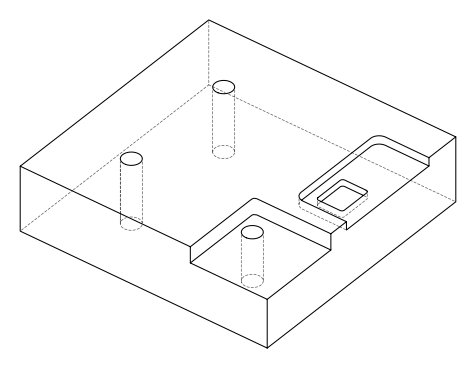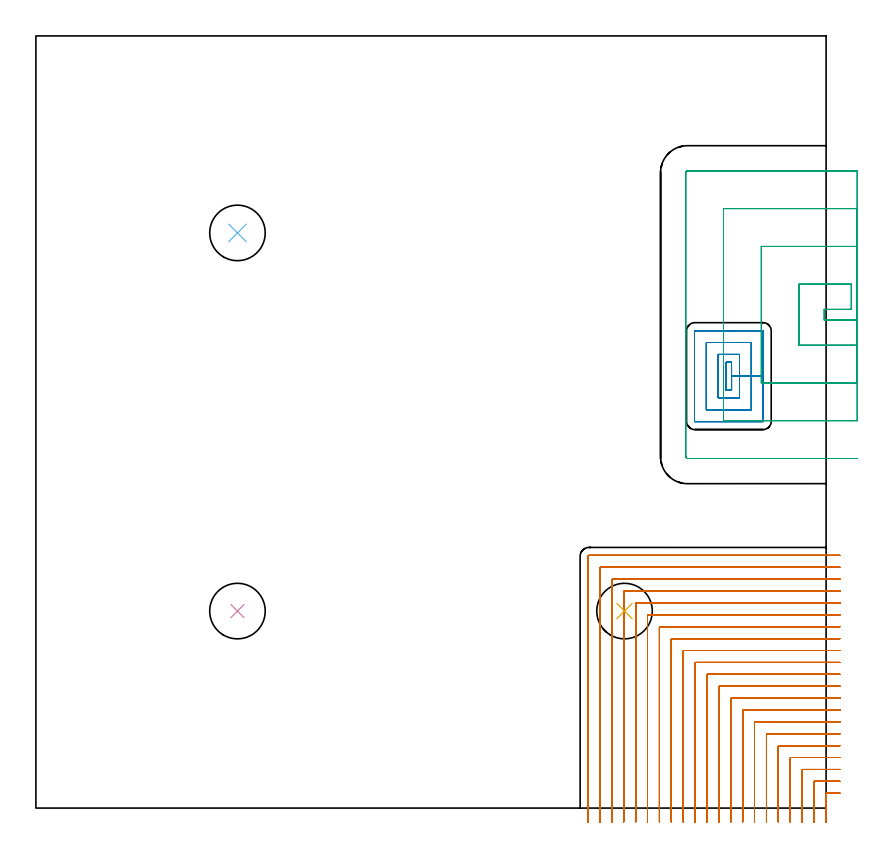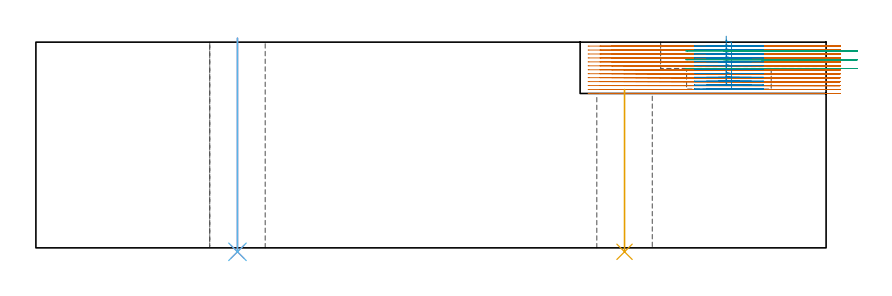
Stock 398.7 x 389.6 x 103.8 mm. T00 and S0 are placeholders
(PLAN: 6 operations, 2 tool changes, 104.6 min)
(1 MILL_CORNER_NOTCH_RECTANGULAR | CORNER_NOTCH_RECTANGULAR | NXT0201_009 | Follow Part, ap 2, ae 75% | 84.58 min | 422583 mm3)
(2 MILL_RECTANGULAR_POCKET | POCKET_RECTANGULAR_STRAIGHT | NXT0201_009 | Follow Part, ap 2, ae 75% | 10.3 min | 54216 mm3)
(3 MILL_SLOT | SLOT_PARTIAL_RECTANGULAR | UGT0201_109 | Follow Part, ap 6.35, ae 75% | 8.52 min | 157906 mm3)
(4 INDEXABLE_INSERT_DRILL_THROUGH_HOLE_FROM_SOLID | STEP1HOLE | NXT0302_027 | 0.43 min | 63866 mm3)
(5 INDEXABLE_INSERT_DRILL_THROUGH_HOLE_FROM_SOLID_1 | STEP1HOLE_1 | NXT0302_027 | 0.33 min | 47930 mm3)
(6 INDEXABLE_INSERT_DRILL_THROUGH_HOLE_FROM_SOLID_2 | STEP1HOLE_2 | NXT0302_027 | 0.43 min | 63877 mm3)
(TOOL NXT0201_009 | ENDMILL 8mm [2P460-0800-NA 1630] | D8 FL26 Z6)
(TOOL UGT0201_109 | End Mill 25.4 mm | D25.4 FL25 Z2)
(TOOL NXT0302_027 | Index. Insert Drill 28mm [880-D2800L32-05] | D28 PA176 FL140 Z2)
(OP 1 MILL_CORNER_NOTCH_RECTANGULAR)
G17 G21 G94 G90
T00 M6
G54
G17 G0 G90 X405.7 Y7.5 S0 M3
G43 Z113.8 H1
Z101.808
G94 G1 X402.7 F250.
X398.993 F500.
G3 X398.6 Y7.107 R0.4
G1 Y-4.
Y-7. F250.
G0 Z113.8
X405.7 Y13.5
Z101.808
G1 X402.7
X392.993 F500.
G3 X392.6 Y13.107 R0.4
G1 Y-4.
Y-7. F250.
G0 Z113.8
X405.7 Y19.5
Z101.808
G1 X402.7
X386.993 F500.
G3 X386.6 Y19.107 R0.4
G1 Y-4.
Y-7. F250.
G0 Z113.8
X405.7 Y25.5
Z101.808
G1 X402.7
X380.993 F500.
G3 X380.6 Y25.107 R0.4
G1 Y-4.
Y-7. F250.
G0 Z113.8
X405.7 Y31.5
Z101.808
G1 X402.7
X374.994 F500.
G3 X374.6 Y31.106 R0.4
G1 Y-4.
Y-7. F250.
G0 Z113.8
X405.7 Y37.5
Z101.808
G1 X402.7
X368.994 F500.
G3 X368.6 Y37.106 R0.4
G1 Y-4.
Y-7. F250.
G0 Z113.8
X405.7 Y43.5
Z101.808
G1 X402.7
X362.994 F500.
G3 X362.6 Y43.106 R0.4
G1 Y-4.
Y-7. F250.
G0 Z113.8
X405.7 Y49.5
Z101.808
G1 X402.7
X356.994 F500.
G3 X356.6 Y49.106 R0.4
G1 Y-4.
Y-7. F250.
G0 Z113.8
X405.7 Y55.5
Z101.808
G1 X402.7
X350.995 F500.
G3 X350.6 Y55.105 R0.4
G1 Y-4.
Y-7. F250.
G0 Z113.8
X405.7 Y61.5
Z101.808
G1 X402.7
X344.995 F500.
G3 X344.6 Y61.105 R0.4
G1 Y-4.
Y-7. F250.
G0 Z113.8
X405.7 Y67.5
Z101.808
G1 X402.7
X338.995 F500.
G3 X338.6 Y67.105 R0.4
G1 Y-4.
Y-7. F250.
G0 Z113.8
X405.7 Y73.5
Z101.808
G1 X402.7
X332.995 F500.
G3 X332.6 Y73.105 R0.4
G1 Y-4.
Y-7. F250.
G0 Z113.8
X405.7 Y79.5
Z101.808
G1 X402.7
X326.996 F500.
G3 X326.6 Y79.104 R0.4
G1 Y-4.
Y-7. F250.
G0 Z113.8
X405.7 Y85.5
Z101.808
G1 X402.7
X320.996 F500.
G3 X320.6 Y85.104 R0.4
G1 Y-4.
Y-7. F250.
G0 Z113.8
X405.7 Y91.5
Z101.808
G1 X402.7
X314.996 F500.
G3 X314.6 Y91.104 R0.4
G1 Y-4.
Y-7. F250.
G0 Z113.8
X405.7 Y97.5
Z101.808
G1 X402.7
X308.996 F500.
G3 X308.6 Y97.104 R0.4
G1 Y-4.
Y-7. F250.
G0 Z113.8
X405.7 Y103.5
Z101.808
G1 X402.7
X302.996 F500.
G3 X302.6 Y103.104 R0.4
G1 Y-4.
Y-7. F250.
G0 Z113.8
X405.7 Y109.5
Z101.808
G1 X402.7
X296.997 F500.
G3 X296.6 Y109.103 R0.4
G1 Y-4.
Y-7. F250.
G0 Z113.8
X405.7 Y115.5
Z101.808
G1 X402.7
X290.997 F500.
G3 X290.6 Y115.103 R0.4
G1 Y-4.
Y-7. F250.
G0 Z113.8
X405.7 Y121.5
Z101.808
G1 X402.7
X284.997 F500.
G3 X284.6 Y121.103 R0.4
G1 Y-4.
Y-7. F250.
G0 Z113.8
X405.7 Y127.5
Z101.808
G1 X402.7
X279. F500.
G3 X278.6 Y127.1 R0.4
G1 Y-4.
Y-7. F250.
G0 Z113.8
X405.7 Y7.5
Z99.815
G1 X402.7
X398.993 F500.
G3 X398.6 Y7.107 R0.4
G1 Y-4.
Y-7. F250.
G0 Z113.8
X405.7 Y13.5
Z99.815
G1 X402.7
X392.993 F500.
G3 X392.6 Y13.107 R0.4
G1 Y-4.
Y-7. F250.
G0 Z113.8
X405.7 Y19.5
Z99.815
G1 X402.7
X386.993 F500.
G3 X386.6 Y19.107 R0.4
G1 Y-4.
Y-7. F250.
G0 Z113.8
X405.7 Y25.5
Z99.815
G1 X402.7
X380.993 F500.
G3 X380.6 Y25.107 R0.4
G1 Y-4.
Y-7. F250.
G0 Z113.8
X405.7 Y31.5
Z99.815
G1 X402.7
X374.994 F500.
G3 X374.6 Y31.106 R0.4
G1 Y-4.
Y-7. F250.
G0 Z113.8
X405.7 Y37.5
Z99.815
G1 X402.7
X368.994 F500.
G3 X368.6 Y37.106 R0.4
G1 Y-4.
Y-7. F250.
G0 Z113.8
X405.7 Y43.5
Z99.815
G1 X402.7
X362.994 F500.
G3 X362.6 Y43.106 R0.4
G1 Y-4.
Y-7. F250.
G0 Z113.8
X405.7 Y49.5
Z99.815
G1 X402.7
X356.994 F500.
G3 X356.6 Y49.106 R0.4
G1 Y-4.
Y-7. F250.
G0 Z113.8
X405.7 Y55.5
Z99.815
G1 X402.7
X350.995 F500.
G3 X350.6 Y55.105 R0.4
G1 Y-4.
Y-7. F250.
G0 Z113.8
X405.7 Y61.5
Z99.815
G1 X402.7
X344.995 F500.
G3 X344.6 Y61.105 R0.4
G1 Y-4.
Y-7. F250.
G0 Z113.8
X405.7 Y67.5
Z99.815
G1 X402.7
X338.995 F500.
G3 X338.6 Y67.105 R0.4
G1 Y-4.
Y-7. F250.
G0 Z113.8
X405.7 Y73.5
Z99.815
G1 X402.7
X332.995 F500.
G3 X332.6 Y73.105 R0.4
G1 Y-4.
Y-7. F250.
G0 Z113.8
X405.7 Y79.5
Z99.815
G1 X402.7
X326.996 F500.
G3 X326.6 Y79.104 R0.4
G1 Y-4.
Y-7. F250.
G0 Z113.8
X405.7 Y85.5
Z99.815
G1 X402.7
X320.996 F500.
G3 X320.6 Y85.104 R0.4
G1 Y-4.
Y-7. F250.
G0 Z113.8
X405.7 Y91.5
Z99.815
G1 X402.7
X314.996 F500.
G3 X314.6 Y91.104 R0.4
G1 Y-4.
Y-7. F250.
G0 Z113.8
X405.7 Y97.5
Z99.815
G1 X402.7
X308.996 F500.
G3 X308.6 Y97.104 R0.4
G1 Y-4.
Y-7. F250.
G0 Z113.8
X405.7 Y103.5
Z99.815
G1 X402.7
X302.996 F500.
G3 X302.6 Y103.104 R0.4
G1 Y-4.
Y-7. F250.
G0 Z113.8
X405.7 Y109.5
Z99.815
G1 X402.7
X296.997 F500.
G3 X296.6 Y109.103 R0.4
G1 Y-4.
Y-7. F250.
G0 Z113.8
X405.7 Y115.5
Z99.815
G1 X402.7
X290.997 F500.
G3 X290.6 Y115.103 R0.4
G1 Y-4.
Y-7. F250.
G0 Z113.8
X405.7 Y121.5
Z99.815
G1 X402.7
X284.997 F500.
G3 X284.6 Y121.103 R0.4
G1 Y-4.
Y-7. F250.
G0 Z113.8
X405.7 Y127.5
Z99.815
G1 X402.7
X279. F500.
G3 X278.6 Y127.1 R0.4
G1 Y-4.
Y-7. F250.
G0 Z113.8
X405.7 Y7.5
Z97.823
G1 X402.7
X398.993 F500.
G3 X398.6 Y7.107 R0.4
G1 Y-4.
Y-7. F250.
G0 Z113.8
X405.7 Y13.5
Z97.823
G1 X402.7
X392.993 F500.
G3 X392.6 Y13.107 R0.4
G1 Y-4.
Y-7. F250.
G0 Z113.8
X405.7 Y19.5
Z97.823
G1 X402.7
X386.993 F500.
G3 X386.6 Y19.107 R0.4
G1 Y-4.
Y-7. F250.
G0 Z113.8
X405.7 Y25.5
Z97.823
G1 X402.7
X380.993 F500.
G3 X380.6 Y25.107 R0.4
G1 Y-4.
Y-7. F250.
G0 Z113.8
X405.7 Y31.5
Z97.823
G1 X402.7
X374.994 F500.
G3 X374.6 Y31.106 R0.4
G1 Y-4.
Y-7. F250.
G0 Z113.8
X405.7 Y37.5
Z97.823
G1 X402.7
X368.994 F500.
G3 X368.6 Y37.106 R0.4
G1 Y-4.
Y-7. F250.
G0 Z113.8
X405.7 Y43.5
Z97.823
G1 X402.7
X362.994 F500.
G3 X362.6 Y43.106 R0.4
G1 Y-4.
Y-7. F250.
G0 Z113.8
X405.7 Y49.5
Z97.823
G1 X402.7
X356.994 F500.
G3 X356.6 Y49.106 R0.4
G1 Y-4.
Y-7. F250.
G0 Z113.8
X405.7 Y55.5
Z97.823
G1 X402.7
X350.995 F500.
G3 X350.6 Y55.105 R0.4
G1 Y-4.
Y-7. F250.
G0 Z113.8
X405.7 Y61.5
Z97.823
G1 X402.7
X344.995 F500.
G3 X344.6 Y61.105 R0.4
G1 Y-4.
Y-7. F250.
G0 Z113.8
X405.7 Y67.5
Z97.823
G1 X402.7
X338.995 F500.
G3 X338.6 Y67.105 R0.4
G1 Y-4.
Y-7. F250.
G0 Z113.8
X405.7 Y73.5
Z97.823
G1 X402.7
X332.995 F500.
G3 X332.6 Y73.105 R0.4
G1 Y-4.
Y-7. F250.
G0 Z113.8
X405.7 Y79.5
Z97.823
G1 X402.7
X326.996 F500.
G3 X326.6 Y79.104 R0.4
G1 Y-4.
Y-7. F250.
G0 Z113.8
X405.7 Y85.5
Z97.823
G1 X402.7
X320.996 F500.
G3 X320.6 Y85.104 R0.4
G1 Y-4.
Y-7. F250.
G0 Z113.8
X405.7 Y91.5
Z97.823
G1 X402.7
X314.996 F500.
G3 X314.6 Y91.104 R0.4
G1 Y-4.
Y-7. F250.
G0 Z113.8
X405.7 Y97.5
Z97.823
G1 X402.7
X308.996 F500.
G3 X308.6 Y97.104 R0.4
G1 Y-4.
Y-7. F250.
G0 Z113.8
X405.7 Y103.5
Z97.823
G1 X402.7
X302.996 F500.
G3 X302.6 Y103.104 R0.4
G1 Y-4.
Y-7. F250.
G0 Z113.8
X405.7 Y109.5
Z97.823
G1 X402.7
X296.997 F500.
G3 X296.6 Y109.103 R0.4
G1 Y-4.
Y-7. F250.
G0 Z113.8
X405.7 Y115.5
Z97.823
G1 X402.7
X290.997 F500.
G3 X290.6 Y115.103 R0.4
G1 Y-4.
Y-7. F250.
G0 Z113.8
X405.7 Y121.5
Z97.823
G1 X402.7
X284.997 F500.
G3 X284.6 Y121.103 R0.4
G1 Y-4.
Y-7. F250.
G0 Z113.8
X405.7 Y127.5
Z97.823
G1 X402.7
X279. F500.
G3 X278.6 Y127.1 R0.4
G1 Y-4.
Y-7. F250.
G0 Z113.8
X405.7 Y7.5
Z95.831
G1 X402.7
X398.993 F500.
G3 X398.6 Y7.107 R0.4
G1 Y-4.
Y-7. F250.
G0 Z113.8
X405.7 Y13.5
Z95.831
G1 X402.7
X392.993 F500.
G3 X392.6 Y13.107 R0.4
G1 Y-4.
Y-7. F250.
G0 Z113.8
X405.7 Y19.5
Z95.831
G1 X402.7
X386.993 F500.
G3 X386.6 Y19.107 R0.4
G1 Y-4.
Y-7. F250.
G0 Z113.8
X405.7 Y25.5
Z95.831
G1 X402.7
X380.993 F500.
G3 X380.6 Y25.107 R0.4
G1 Y-4.
Y-7. F250.
G0 Z113.8
X405.7 Y31.5
Z95.831
G1 X402.7
X374.994 F500.
G3 X374.6 Y31.106 R0.4
G1 Y-4.
Y-7. F250.
G0 Z113.8
X405.7 Y37.5
Z95.831
G1 X402.7
X368.994 F500.
G3 X368.6 Y37.106 R0.4
G1 Y-4.
Y-7. F250.
G0 Z113.8
X405.7 Y43.5
Z95.831
G1 X402.7
X362.994 F500.
G3 X362.6 Y43.106 R0.4
G1 Y-4.
Y-7. F250.
G0 Z113.8
X405.7 Y49.5
Z95.831
G1 X402.7
X356.994 F500.
G3 X356.6 Y49.106 R0.4
G1 Y-4.
Y-7. F250.
G0 Z113.8
X405.7 Y55.5
Z95.831
G1 X402.7
X350.995 F500.
G3 X350.6 Y55.105 R0.4
G1 Y-4.
Y-7. F250.
G0 Z113.8
X405.7 Y61.5
Z95.831
G1 X402.7
X344.995 F500.
G3 X344.6 Y61.105 R0.4
G1 Y-4.
Y-7. F250.
G0 Z113.8
X405.7 Y67.5
Z95.831
G1 X402.7
X338.995 F500.
G3 X338.6 Y67.105 R0.4
G1 Y-4.
Y-7. F250.
G0 Z113.8
X405.7 Y73.5
Z95.831
G1 X402.7
X332.995 F500.
G3 X332.6 Y73.105 R0.4
G1 Y-4.
Y-7. F250.
G0 Z113.8
X405.7 Y79.5
Z95.831
G1 X402.7
X326.996 F500.
G3 X326.6 Y79.104 R0.4
G1 Y-4.
Y-7. F250.
G0 Z113.8
X405.7 Y85.5
Z95.831
G1 X402.7
X320.996 F500.
G3 X320.6 Y85.104 R0.4
G1 Y-4.
Y-7. F250.
G0 Z113.8
X405.7 Y91.5
Z95.831
G1 X402.7
X314.996 F500.
G3 X314.6 Y91.104 R0.4
G1 Y-4.
Y-7. F250.
G0 Z113.8
X405.7 Y97.5
Z95.831
G1 X402.7
X308.996 F500.
G3 X308.6 Y97.104 R0.4
G1 Y-4.
Y-7. F250.
G0 Z113.8
X405.7 Y103.5
Z95.831
G1 X402.7
X302.996 F500.
G3 X302.6 Y103.104 R0.4
G1 Y-4.
Y-7. F250.
G0 Z113.8
X405.7 Y109.5
Z95.831
G1 X402.7
X296.997 F500.
G3 X296.6 Y109.103 R0.4
G1 Y-4.
Y-7. F250.
G0 Z113.8
X405.7 Y115.5
Z95.831
G1 X402.7
X290.997 F500.
G3 X290.6 Y115.103 R0.4
G1 Y-4.
Y-7. F250.
G0 Z113.8
X405.7 Y121.5
Z95.831
G1 X402.7
X284.997 F500.
G3 X284.6 Y121.103 R0.4
G1 Y-4.
Y-7. F250.
G0 Z113.8
X405.7 Y127.5
Z95.831
G1 X402.7
X279. F500.
G3 X278.6 Y127.1 R0.4
G1 Y-4.
Y-7. F250.
G0 Z113.8
X405.7 Y7.5
Z93.838
G1 X402.7
X398.993 F500.
G3 X398.6 Y7.107 R0.4
G1 Y-4.
Y-7. F250.
G0 Z113.8
X405.7 Y13.5
Z93.838
G1 X402.7
X392.993 F500.
G3 X392.6 Y13.107 R0.4
G1 Y-4.
Y-7. F250.
G0 Z113.8
X405.7 Y19.5
Z93.838
G1 X402.7
X386.993 F500.
G3 X386.6 Y19.107 R0.4
G1 Y-4.
Y-7. F250.
G0 Z113.8
X405.7 Y25.5
Z93.838
G1 X402.7
X380.993 F500.
G3 X380.6 Y25.107 R0.4
G1 Y-4.
Y-7. F250.
G0 Z113.8
X405.7 Y31.5
Z93.838
G1 X402.7
X374.994 F500.
G3 X374.6 Y31.106 R0.4
G1 Y-4.
Y-7. F250.
G0 Z113.8
X405.7 Y37.5
Z93.838
G1 X402.7
X368.994 F500.
G3 X368.6 Y37.106 R0.4
G1 Y-4.
Y-7. F250.
G0 Z113.8
X405.7 Y43.5
Z93.838
G1 X402.7
X362.994 F500.
G3 X362.6 Y43.106 R0.4
G1 Y-4.
Y-7. F250.
G0 Z113.8
X405.7 Y49.5
Z93.838
G1 X402.7
X356.994 F500.
G3 X356.6 Y49.106 R0.4
G1 Y-4.
Y-7. F250.
G0 Z113.8
X405.7 Y55.5
Z93.838
G1 X402.7
X350.995 F500.
G3 X350.6 Y55.105 R0.4
G1 Y-4.
Y-7. F250.
G0 Z113.8
X405.7 Y61.5
Z93.838
G1 X402.7
X344.995 F500.
G3 X344.6 Y61.105 R0.4
G1 Y-4.
Y-7. F250.
G0 Z113.8
X405.7 Y67.5
Z93.838
G1 X402.7
X338.995 F500.
G3 X338.6 Y67.105 R0.4
G1 Y-4.
Y-7. F250.
G0 Z113.8
X405.7 Y73.5
Z93.838
G1 X402.7
X332.995 F500.
G3 X332.6 Y73.105 R0.4
G1 Y-4.
Y-7. F250.
G0 Z113.8
X405.7 Y79.5
Z93.838
G1 X402.7
X326.996 F500.
G3 X326.6 Y79.104 R0.4
G1 Y-4.
Y-7. F250.
G0 Z113.8
X405.7 Y85.5
Z93.838
G1 X402.7
X320.996 F500.
G3 X320.6 Y85.104 R0.4
G1 Y-4.
Y-7. F250.
G0 Z113.8
X405.7 Y91.5
Z93.838
G1 X402.7
X314.996 F500.
G3 X314.6 Y91.104 R0.4
G1 Y-4.
Y-7. F250.
G0 Z113.8
X405.7 Y97.5
Z93.838
G1 X402.7
X308.996 F500.
G3 X308.6 Y97.104 R0.4
G1 Y-4.
Y-7. F250.
G0 Z113.8
X405.7 Y103.5
Z93.838
G1 X402.7
X302.996 F500.
G3 X302.6 Y103.104 R0.4
G1 Y-4.
Y-7. F250.
G0 Z113.8
X405.7 Y109.5
Z93.838
G1 X402.7
X296.997 F500.
G3 X296.6 Y109.103 R0.4
G1 Y-4.
Y-7. F250.
G0 Z113.8
X405.7 Y115.5
Z93.838
G1 X402.7
X290.997 F500.
G3 X290.6 Y115.103 R0.4
G1 Y-4.
Y-7. F250.
G0 Z113.8
X405.7 Y121.5
Z93.838
G1 X402.7
X284.997 F500.
G3 X284.6 Y121.103 R0.4
G1 Y-4.
Y-7. F250.
G0 Z113.8
X405.7 Y127.5
Z93.838
G1 X402.7
X279. F500.
G3 X278.6 Y127.1 R0.4
G1 Y-4.
Y-7. F250.
G0 Z113.8
X405.7 Y7.5
Z91.846
G1 X402.7
X398.993 F500.
G3 X398.6 Y7.107 R0.4
G1 Y-4.
Y-7. F250.
G0 Z113.8
X405.7 Y13.5
Z91.846
G1 X402.7
X392.993 F500.
G3 X392.6 Y13.107 R0.4
G1 Y-4.
Y-7. F250.
G0 Z113.8
X405.7 Y19.5
Z91.846
G1 X402.7
X386.993 F500.
G3 X386.6 Y19.107 R0.4
G1 Y-4.
Y-7. F250.
G0 Z113.8
X405.7 Y25.5
Z91.846
G1 X402.7
X380.993 F500.
G3 X380.6 Y25.107 R0.4
G1 Y-4.
Y-7. F250.
G0 Z113.8
X405.7 Y31.5
Z91.846
G1 X402.7
X374.994 F500.
G3 X374.6 Y31.106 R0.4
G1 Y-4.
Y-7. F250.
G0 Z113.8
X405.7 Y37.5
Z91.846
G1 X402.7
X368.994 F500.
G3 X368.6 Y37.106 R0.4
G1 Y-4.
Y-7. F250.
G0 Z113.8
X405.7 Y43.5
Z91.846
G1 X402.7
X362.994 F500.
G3 X362.6 Y43.106 R0.4
G1 Y-4.
Y-7. F250.
G0 Z113.8
X405.7 Y49.5
Z91.846
G1 X402.7
X356.994 F500.
G3 X356.6 Y49.106 R0.4
G1 Y-4.
Y-7. F250.
G0 Z113.8
X405.7 Y55.5
Z91.846
G1 X402.7
X350.995 F500.
G3 X350.6 Y55.105 R0.4
G1 Y-4.
Y-7. F250.
G0 Z113.8
X405.7 Y61.5
Z91.846
G1 X402.7
X344.995 F500.
G3 X344.6 Y61.105 R0.4
G1 Y-4.
Y-7. F250.
G0 Z113.8
X405.7 Y67.5
Z91.846
G1 X402.7
X338.995 F500.
G3 X338.6 Y67.105 R0.4
G1 Y-4.
Y-7. F250.
G0 Z113.8
X405.7 Y73.5
Z91.846
G1 X402.7
X332.995 F500.
G3 X332.6 Y73.105 R0.4
G1 Y-4.
Y-7. F250.
G0 Z113.8
X405.7 Y79.5
Z91.846
G1 X402.7
X326.996 F500.
G3 X326.6 Y79.104 R0.4
G1 Y-4.
Y-7. F250.
G0 Z113.8
X405.7 Y85.5
Z91.846
G1 X402.7
X320.996 F500.
G3 X320.6 Y85.104 R0.4
G1 Y-4.
Y-7. F250.
G0 Z113.8
X405.7 Y91.5
Z91.846
G1 X402.7
X314.996 F500.
G3 X314.6 Y91.104 R0.4
G1 Y-4.
Y-7. F250.
G0 Z113.8
X405.7 Y97.5
Z91.846
G1 X402.7
X308.996 F500.
G3 X308.6 Y97.104 R0.4
G1 Y-4.
Y-7. F250.
G0 Z113.8
X405.7 Y103.5
Z91.846
G1 X402.7
X302.996 F500.
G3 X302.6 Y103.104 R0.4
G1 Y-4.
Y-7. F250.
G0 Z113.8
X405.7 Y109.5
Z91.846
G1 X402.7
X296.997 F500.
G3 X296.6 Y109.103 R0.4
G1 Y-4.
Y-7. F250.
G0 Z113.8
X405.7 Y115.5
Z91.846
G1 X402.7
X290.997 F500.
G3 X290.6 Y115.103 R0.4
G1 Y-4.
Y-7. F250.
G0 Z113.8
X405.7 Y121.5
Z91.846
G1 X402.7
X284.997 F500.
G3 X284.6 Y121.103 R0.4
G1 Y-4.
Y-7. F250.
G0 Z113.8
X405.7 Y127.5
Z91.846
G1 X402.7
X279. F500.
G3 X278.6 Y127.1 R0.4
G1 Y-4.
Y-7. F250.
G0 Z113.8
X405.7 Y7.5
Z89.854
G1 X402.7
X398.993 F500.
G3 X398.6 Y7.107 R0.4
G1 Y-4.
Y-7. F250.
G0 Z113.8
X405.7 Y13.5
Z89.854
G1 X402.7
X392.993 F500.
G3 X392.6 Y13.107 R0.4
G1 Y-4.
Y-7. F250.
G0 Z113.8
X405.7 Y19.5
Z89.854
G1 X402.7
X386.993 F500.
G3 X386.6 Y19.107 R0.4
G1 Y-4.
Y-7. F250.
G0 Z113.8
X405.7 Y25.5
Z89.854
G1 X402.7
X380.993 F500.
G3 X380.6 Y25.107 R0.4
G1 Y-4.
Y-7. F250.
G0 Z113.8
X405.7 Y31.5
Z89.854
G1 X402.7
X374.994 F500.
G3 X374.6 Y31.106 R0.4
G1 Y-4.
Y-7. F250.
G0 Z113.8
X405.7 Y37.5
Z89.854
G1 X402.7
X368.994 F500.
G3 X368.6 Y37.106 R0.4
G1 Y-4.
Y-7. F250.
G0 Z113.8
X405.7 Y43.5
Z89.854
G1 X402.7
X362.994 F500.
G3 X362.6 Y43.106 R0.4
G1 Y-4.
Y-7. F250.
G0 Z113.8
X405.7 Y49.5
Z89.854
G1 X402.7
X356.994 F500.
G3 X356.6 Y49.106 R0.4
G1 Y-4.
Y-7. F250.
G0 Z113.8
X405.7 Y55.5
Z89.854
G1 X402.7
X350.995 F500.
G3 X350.6 Y55.105 R0.4
G1 Y-4.
Y-7. F250.
G0 Z113.8
X405.7 Y61.5
Z89.854
G1 X402.7
X344.995 F500.
G3 X344.6 Y61.105 R0.4
G1 Y-4.
Y-7. F250.
G0 Z113.8
X405.7 Y67.5
Z89.854
G1 X402.7
X338.995 F500.
G3 X338.6 Y67.105 R0.4
G1 Y-4.
Y-7. F250.
G0 Z113.8
X405.7 Y73.5
Z89.854
G1 X402.7
X332.995 F500.
G3 X332.6 Y73.105 R0.4
G1 Y-4.
Y-7. F250.
G0 Z113.8
X405.7 Y79.5
Z89.854
G1 X402.7
X326.996 F500.
G3 X326.6 Y79.104 R0.4
G1 Y-4.
Y-7. F250.
G0 Z113.8
X405.7 Y85.5
Z89.854
G1 X402.7
X320.996 F500.
G3 X320.6 Y85.104 R0.4
G1 Y-4.
Y-7. F250.
G0 Z113.8
X405.7 Y91.5
Z89.854
G1 X402.7
X314.996 F500.
G3 X314.6 Y91.104 R0.4
G1 Y-4.
Y-7. F250.
G0 Z113.8
X405.7 Y97.5
Z89.854
G1 X402.7
X308.996 F500.
G3 X308.6 Y97.104 R0.4
G1 Y-4.
Y-7. F250.
G0 Z113.8
X405.7 Y103.5
Z89.854
G1 X402.7
X302.996 F500.
G3 X302.6 Y103.104 R0.4
G1 Y-4.
Y-7. F250.
G0 Z113.8
X405.7 Y109.5
Z89.854
G1 X402.7
X296.997 F500.
G3 X296.6 Y109.103 R0.4
G1 Y-4.
Y-7. F250.
G0 Z113.8
X405.7 Y115.5
Z89.854
G1 X402.7
X290.997 F500.
G3 X290.6 Y115.103 R0.4
G1 Y-4.
Y-7. F250.
G0 Z113.8
X405.7 Y121.5
Z89.854
G1 X402.7
X284.997 F500.
G3 X284.6 Y121.103 R0.4
G1 Y-4.
Y-7. F250.
G0 Z113.8
X405.7 Y127.5
Z89.854
G1 X402.7
X279. F500.
G3 X278.6 Y127.1 R0.4
G1 Y-4.
Y-7. F250.
G0 Z113.8
X405.7 Y7.5
Z87.861
G1 X402.7
X398.993 F500.
G3 X398.6 Y7.107 R0.4
G1 Y-4.
Y-7. F250.
G0 Z113.8
X405.7 Y13.5
Z87.861
G1 X402.7
X392.993 F500.
G3 X392.6 Y13.107 R0.4
G1 Y-4.
Y-7. F250.
G0 Z113.8
X405.7 Y19.5
Z87.861
G1 X402.7
X386.993 F500.
G3 X386.6 Y19.107 R0.4
G1 Y-4.
Y-7. F250.
G0 Z113.8
X405.7 Y25.5
Z87.861
G1 X402.7
X380.993 F500.
G3 X380.6 Y25.107 R0.4
G1 Y-4.
Y-7. F250.
G0 Z113.8
X405.7 Y31.5
Z87.861
G1 X402.7
X374.994 F500.
G3 X374.6 Y31.106 R0.4
G1 Y-4.
Y-7. F250.
G0 Z113.8
X405.7 Y37.5
Z87.861
G1 X402.7
X368.994 F500.
G3 X368.6 Y37.106 R0.4
G1 Y-4.
Y-7. F250.
G0 Z113.8
X405.7 Y43.5
Z87.861
G1 X402.7
X362.994 F500.
G3 X362.6 Y43.106 R0.4
G1 Y-4.
Y-7. F250.
G0 Z113.8
X405.7 Y49.5
Z87.861
G1 X402.7
X356.994 F500.
G3 X356.6 Y49.106 R0.4
G1 Y-4.
Y-7. F250.
G0 Z113.8
X405.7 Y55.5
Z87.861
G1 X402.7
X350.995 F500.
G3 X350.6 Y55.105 R0.4
G1 Y-4.
Y-7. F250.
G0 Z113.8
X405.7 Y61.5
Z87.861
G1 X402.7
X344.995 F500.
G3 X344.6 Y61.105 R0.4
G1 Y-4.
Y-7. F250.
G0 Z113.8
X405.7 Y67.5
Z87.861
G1 X402.7
X338.995 F500.
G3 X338.6 Y67.105 R0.4
G1 Y-4.
Y-7. F250.
G0 Z113.8
X405.7 Y73.5
Z87.861
G1 X402.7
X332.995 F500.
G3 X332.6 Y73.105 R0.4
G1 Y-4.
Y-7. F250.
G0 Z113.8
X405.7 Y79.5
Z87.861
G1 X402.7
X326.996 F500.
G3 X326.6 Y79.104 R0.4
G1 Y-4.
Y-7. F250.
G0 Z113.8
X405.7 Y85.5
Z87.861
G1 X402.7
X320.996 F500.
G3 X320.6 Y85.104 R0.4
G1 Y-4.
Y-7. F250.
G0 Z113.8
X405.7 Y91.5
Z87.861
G1 X402.7
X314.996 F500.
G3 X314.6 Y91.104 R0.4
G1 Y-4.
Y-7. F250.
G0 Z113.8
X405.7 Y97.5
Z87.861
G1 X402.7
X308.996 F500.
G3 X308.6 Y97.104 R0.4
G1 Y-4.
Y-7. F250.
G0 Z113.8
X405.7 Y103.5
Z87.861
G1 X402.7
X302.996 F500.
G3 X302.6 Y103.104 R0.4
G1 Y-4.
Y-7. F250.
G0 Z113.8
X405.7 Y109.5
Z87.861
G1 X402.7
X296.997 F500.
G3 X296.6 Y109.103 R0.4
G1 Y-4.
Y-7. F250.
G0 Z113.8
X405.7 Y115.5
Z87.861
G1 X402.7
X290.997 F500.
G3 X290.6 Y115.103 R0.4
G1 Y-4.
Y-7. F250.
G0 Z113.8
X405.7 Y121.5
Z87.861
G1 X402.7
X284.997 F500.
G3 X284.6 Y121.103 R0.4
G1 Y-4.
Y-7. F250.
G0 Z113.8
X405.7 Y127.5
Z87.861
G1 X402.7
X279. F500.
G3 X278.6 Y127.1 R0.4
G1 Y-4.
Y-7. F250.
G0 Z113.8
X405.7 Y7.5
Z85.869
G1 X402.7
X398.993 F500.
G3 X398.6 Y7.107 R0.4
G1 Y-4.
Y-7. F250.
G0 Z113.8
X405.7 Y13.5
Z85.869
G1 X402.7
X392.993 F500.
G3 X392.6 Y13.107 R0.4
G1 Y-4.
Y-7. F250.
G0 Z113.8
X405.7 Y19.5
Z85.869
G1 X402.7
X386.993 F500.
G3 X386.6 Y19.107 R0.4
G1 Y-4.
Y-7. F250.
G0 Z113.8
X405.7 Y25.5
Z85.869
G1 X402.7
X380.993 F500.
G3 X380.6 Y25.107 R0.4
G1 Y-4.
Y-7. F250.
G0 Z113.8
X405.7 Y31.5
Z85.869
G1 X402.7
X374.994 F500.
G3 X374.6 Y31.106 R0.4
G1 Y-4.
Y-7. F250.
G0 Z113.8
X405.7 Y37.5
Z85.869
G1 X402.7
X368.994 F500.
G3 X368.6 Y37.106 R0.4
G1 Y-4.
Y-7. F250.
G0 Z113.8
X405.7 Y43.5
Z85.869
G1 X402.7
X362.994 F500.
G3 X362.6 Y43.106 R0.4
G1 Y-4.
Y-7. F250.
G0 Z113.8
X405.7 Y49.5
Z85.869
G1 X402.7
X356.994 F500.
G3 X356.6 Y49.106 R0.4
G1 Y-4.
Y-7. F250.
G0 Z113.8
X405.7 Y55.5
Z85.869
G1 X402.7
X350.995 F500.
G3 X350.6 Y55.105 R0.4
G1 Y-4.
Y-7. F250.
G0 Z113.8
X405.7 Y61.5
Z85.869
G1 X402.7
X344.995 F500.
G3 X344.6 Y61.105 R0.4
G1 Y-4.
Y-7. F250.
G0 Z113.8
X405.7 Y67.5
Z85.869
G1 X402.7
X338.995 F500.
G3 X338.6 Y67.105 R0.4
G1 Y-4.
Y-7. F250.
G0 Z113.8
X405.7 Y73.5
Z85.869
G1 X402.7
X332.995 F500.
G3 X332.6 Y73.105 R0.4
G1 Y-4.
Y-7. F250.
G0 Z113.8
X405.7 Y79.5
Z85.869
G1 X402.7
X326.996 F500.
G3 X326.6 Y79.104 R0.4
G1 Y-4.
Y-7. F250.
G0 Z113.8
X405.7 Y85.5
Z85.869
G1 X402.7
X320.996 F500.
G3 X320.6 Y85.104 R0.4
G1 Y-4.
Y-7. F250.
G0 Z113.8
X405.7 Y91.5
Z85.869
G1 X402.7
X314.996 F500.
G3 X314.6 Y91.104 R0.4
G1 Y-4.
Y-7. F250.
G0 Z113.8
X405.7 Y97.5
Z85.869
G1 X402.7
X308.996 F500.
G3 X308.6 Y97.104 R0.4
G1 Y-4.
Y-7. F250.
G0 Z113.8
X405.7 Y103.5
Z85.869
G1 X402.7
X302.996 F500.
G3 X302.6 Y103.104 R0.4
G1 Y-4.
Y-7. F250.
G0 Z113.8
X405.7 Y109.5
Z85.869
G1 X402.7
X296.997 F500.
G3 X296.6 Y109.103 R0.4
G1 Y-4.
Y-7. F250.
G0 Z113.8
X405.7 Y115.5
Z85.869
G1 X402.7
X290.997 F500.
G3 X290.6 Y115.103 R0.4
G1 Y-4.
Y-7. F250.
G0 Z113.8
X405.7 Y121.5
Z85.869
G1 X402.7
X284.997 F500.
G3 X284.6 Y121.103 R0.4
G1 Y-4.
Y-7. F250.
G0 Z113.8
X405.7 Y127.5
Z85.869
G1 X402.7
X279. F500.
G3 X278.6 Y127.1 R0.4
G1 Y-4.
Y-7. F250.
G0 Z113.8
X405.7 Y7.5
Z83.877
G1 X402.7
X398.993 F500.
G3 X398.6 Y7.107 R0.4
G1 Y-4.
Y-7. F250.
G0 Z113.8
X405.7 Y13.5
Z83.877
G1 X402.7
X392.993 F500.
G3 X392.6 Y13.107 R0.4
G1 Y-4.
Y-7. F250.
G0 Z113.8
X405.7 Y19.5
Z83.877
G1 X402.7
X386.993 F500.
G3 X386.6 Y19.107 R0.4
G1 Y-4.
Y-7. F250.
G0 Z113.8
X405.7 Y25.5
Z83.877
G1 X402.7
X380.993 F500.
G3 X380.6 Y25.107 R0.4
G1 Y-4.
Y-7. F250.
G0 Z113.8
X405.7 Y31.5
Z83.877
G1 X402.7
X374.994 F500.
G3 X374.6 Y31.106 R0.4
G1 Y-4.
Y-7. F250.
G0 Z113.8
X405.7 Y37.5
Z83.877
G1 X402.7
X368.994 F500.
G3 X368.6 Y37.106 R0.4
G1 Y-4.
Y-7. F250.
G0 Z113.8
X405.7 Y43.5
Z83.877
G1 X402.7
X362.994 F500.
G3 X362.6 Y43.106 R0.4
G1 Y-4.
Y-7. F250.
G0 Z113.8
X405.7 Y49.5
Z83.877
G1 X402.7
X356.994 F500.
G3 X356.6 Y49.106 R0.4
G1 Y-4.
Y-7. F250.
G0 Z113.8
X405.7 Y55.5
Z83.877
G1 X402.7
X350.995 F500.
G3 X350.6 Y55.105 R0.4
G1 Y-4.
Y-7. F250.
G0 Z113.8
X405.7 Y61.5
Z83.877
G1 X402.7
X344.995 F500.
G3 X344.6 Y61.105 R0.4
G1 Y-4.
Y-7. F250.
G0 Z113.8
X405.7 Y67.5
Z83.877
G1 X402.7
X338.995 F500.
G3 X338.6 Y67.105 R0.4
G1 Y-4.
Y-7. F250.
G0 Z113.8
X405.7 Y73.5
Z83.877
G1 X402.7
X332.995 F500.
G3 X332.6 Y73.105 R0.4
G1 Y-4.
Y-7. F250.
G0 Z113.8
X405.7 Y79.5
Z83.877
G1 X402.7
X326.996 F500.
G3 X326.6 Y79.104 R0.4
G1 Y-4.
Y-7. F250.
G0 Z113.8
X405.7 Y85.5
Z83.877
G1 X402.7
X320.996 F500.
G3 X320.6 Y85.104 R0.4
G1 Y-4.
Y-7. F250.
G0 Z113.8
X405.7 Y91.5
Z83.877
G1 X402.7
X314.996 F500.
G3 X314.6 Y91.104 R0.4
G1 Y-4.
Y-7. F250.
G0 Z113.8
X405.7 Y97.5
Z83.877
G1 X402.7
X308.996 F500.
G3 X308.6 Y97.104 R0.4
G1 Y-4.
Y-7. F250.
G0 Z113.8
X405.7 Y103.5
Z83.877
G1 X402.7
X302.996 F500.
G3 X302.6 Y103.104 R0.4
G1 Y-4.
Y-7. F250.
G0 Z113.8
X405.7 Y109.5
Z83.877
G1 X402.7
X296.997 F500.
G3 X296.6 Y109.103 R0.4
G1 Y-4.
Y-7. F250.
G0 Z113.8
X405.7 Y115.5
Z83.877
G1 X402.7
X290.997 F500.
G3 X290.6 Y115.103 R0.4
G1 Y-4.
Y-7. F250.
G0 Z113.8
X405.7 Y121.5
Z83.877
G1 X402.7
X284.997 F500.
G3 X284.6 Y121.103 R0.4
G1 Y-4.
Y-7. F250.
G0 Z113.8
X405.7 Y127.5
Z83.877
G1 X402.7
X279. F500.
G3 X278.6 Y127.1 R0.4
G1 Y-4.
Y-7. F250.
G0 Z113.8
X405.7 Y7.5
Z81.885
G1 X402.7
X398.993 F500.
G3 X398.6 Y7.107 R0.4
G1 Y-4.
Y-7. F250.
G0 Z113.8
X405.7 Y13.5
Z81.885
G1 X402.7
X392.993 F500.
G3 X392.6 Y13.107 R0.4
G1 Y-4.
Y-7. F250.
G0 Z113.8
X405.7 Y19.5
Z81.885
G1 X402.7
X386.993 F500.
G3 X386.6 Y19.107 R0.4
G1 Y-4.
Y-7. F250.
G0 Z113.8
X405.7 Y25.5
Z81.885
G1 X402.7
X380.993 F500.
G3 X380.6 Y25.107 R0.4
G1 Y-4.
Y-7. F250.
G0 Z113.8
X405.7 Y31.5
Z81.885
G1 X402.7
X374.994 F500.
G3 X374.6 Y31.106 R0.4
G1 Y-4.
Y-7. F250.
G0 Z113.8
X405.7 Y37.5
Z81.885
G1 X402.7
X368.994 F500.
G3 X368.6 Y37.106 R0.4
G1 Y-4.
Y-7. F250.
G0 Z113.8
X405.7 Y43.5
Z81.885
G1 X402.7
X362.994 F500.
G3 X362.6 Y43.106 R0.4
G1 Y-4.
Y-7. F250.
G0 Z113.8
X405.7 Y49.5
Z81.885
G1 X402.7
X356.994 F500.
G3 X356.6 Y49.106 R0.4
G1 Y-4.
Y-7. F250.
G0 Z113.8
X405.7 Y55.5
Z81.885
G1 X402.7
X350.995 F500.
G3 X350.6 Y55.105 R0.4
G1 Y-4.
Y-7. F250.
G0 Z113.8
X405.7 Y61.5
Z81.885
G1 X402.7
X344.995 F500.
G3 X344.6 Y61.105 R0.4
G1 Y-4.
Y-7. F250.
G0 Z113.8
X405.7 Y67.5
Z81.885
G1 X402.7
X338.995 F500.
G3 X338.6 Y67.105 R0.4
G1 Y-4.
Y-7. F250.
G0 Z113.8
X405.7 Y73.5
Z81.885
G1 X402.7
X332.995 F500.
G3 X332.6 Y73.105 R0.4
G1 Y-4.
Y-7. F250.
G0 Z113.8
X405.7 Y79.5
Z81.885
G1 X402.7
X326.996 F500.
G3 X326.6 Y79.104 R0.4
G1 Y-4.
Y-7. F250.
G0 Z113.8
X405.7 Y85.5
Z81.885
G1 X402.7
X320.996 F500.
G3 X320.6 Y85.104 R0.4
G1 Y-4.
Y-7. F250.
G0 Z113.8
X405.7 Y91.5
Z81.885
G1 X402.7
X314.996 F500.
G3 X314.6 Y91.104 R0.4
G1 Y-4.
Y-7. F250.
G0 Z113.8
X405.7 Y97.5
Z81.885
G1 X402.7
X308.996 F500.
G3 X308.6 Y97.104 R0.4
G1 Y-4.
Y-7. F250.
G0 Z113.8
X405.7 Y103.5
Z81.885
G1 X402.7
X302.996 F500.
G3 X302.6 Y103.104 R0.4
G1 Y-4.
Y-7. F250.
G0 Z113.8
X405.7 Y109.5
Z81.885
G1 X402.7
X296.997 F500.
G3 X296.6 Y109.103 R0.4
G1 Y-4.
Y-7. F250.
G0 Z113.8
X405.7 Y115.5
Z81.885
G1 X402.7
X290.997 F500.
G3 X290.6 Y115.103 R0.4
G1 Y-4.
Y-7. F250.
G0 Z113.8
X405.7 Y121.5
Z81.885
G1 X402.7
X284.997 F500.
G3 X284.6 Y121.103 R0.4
G1 Y-4.
Y-7. F250.
G0 Z113.8
X405.7 Y127.5
Z81.885
G1 X402.7
X279. F500.
G3 X278.6 Y127.1 R0.4
G1 Y-4.
Y-7. F250.
G0 Z113.8
X405.7 Y7.5
Z79.892
G1 X402.7
X398.993 F500.
G3 X398.6 Y7.107 R0.4
G1 Y-4.
Y-7. F250.
G0 Z113.8
X405.7 Y13.5
Z79.892
G1 X402.7
X392.993 F500.
G3 X392.6 Y13.107 R0.4
G1 Y-4.
Y-7. F250.
G0 Z113.8
X405.7 Y19.5
Z79.892
G1 X402.7
X386.993 F500.
G3 X386.6 Y19.107 R0.4
G1 Y-4.
Y-7. F250.
G0 Z113.8
X405.7 Y25.5
Z79.892
G1 X402.7
X380.993 F500.
G3 X380.6 Y25.107 R0.4
G1 Y-4.
Y-7. F250.
G0 Z113.8
X405.7 Y31.5
Z79.892
G1 X402.7
X374.994 F500.
G3 X374.6 Y31.106 R0.4
G1 Y-4.
Y-7. F250.
G0 Z113.8
X405.7 Y37.5
Z79.892
G1 X402.7
X368.994 F500.
G3 X368.6 Y37.106 R0.4
G1 Y-4.
Y-7. F250.
G0 Z113.8
X405.7 Y43.5
Z79.892
G1 X402.7
X362.994 F500.
G3 X362.6 Y43.106 R0.4
G1 Y-4.
Y-7. F250.
G0 Z113.8
X405.7 Y49.5
Z79.892
G1 X402.7
X356.994 F500.
G3 X356.6 Y49.106 R0.4
G1 Y-4.
Y-7. F250.
G0 Z113.8
X405.7 Y55.5
Z79.892
G1 X402.7
X350.995 F500.
G3 X350.6 Y55.105 R0.4
G1 Y-4.
Y-7. F250.
G0 Z113.8
X405.7 Y61.5
Z79.892
G1 X402.7
X344.995 F500.
G3 X344.6 Y61.105 R0.4
G1 Y-4.
Y-7. F250.
G0 Z113.8
X405.7 Y67.5
Z79.892
G1 X402.7
X338.995 F500.
G3 X338.6 Y67.105 R0.4
G1 Y-4.
Y-7. F250.
G0 Z113.8
X405.7 Y73.5
Z79.892
G1 X402.7
X332.995 F500.
G3 X332.6 Y73.105 R0.4
G1 Y-4.
Y-7. F250.
G0 Z113.8
X405.7 Y79.5
Z79.892
G1 X402.7
X326.996 F500.
G3 X326.6 Y79.104 R0.4
G1 Y-4.
Y-7. F250.
G0 Z113.8
X405.7 Y85.5
Z79.892
G1 X402.7
X320.996 F500.
G3 X320.6 Y85.104 R0.4
G1 Y-4.
Y-7. F250.
G0 Z113.8
X405.7 Y91.5
Z79.892
G1 X402.7
X314.996 F500.
G3 X314.6 Y91.104 R0.4
G1 Y-4.
Y-7. F250.
G0 Z113.8
X405.7 Y97.5
Z79.892
G1 X402.7
X308.996 F500.
G3 X308.6 Y97.104 R0.4
G1 Y-4.
Y-7. F250.
G0 Z113.8
X405.7 Y103.5
Z79.892
G1 X402.7
X302.996 F500.
G3 X302.6 Y103.104 R0.4
G1 Y-4.
Y-7. F250.
G0 Z113.8
X405.7 Y109.5
Z79.892
G1 X402.7
X296.997 F500.
G3 X296.6 Y109.103 R0.4
G1 Y-4.
Y-7. F250.
G0 Z113.8
X405.7 Y115.5
Z79.892
G1 X402.7
X290.997 F500.
G3 X290.6 Y115.103 R0.4
G1 Y-4.
Y-7. F250.
G0 Z113.8
X405.7 Y121.5
Z79.892
G1 X402.7
X284.997 F500.
G3 X284.6 Y121.103 R0.4
G1 Y-4.
Y-7. F250.
G0 Z113.8
X405.7 Y127.5
Z79.892
G1 X402.7
X279. F500.
G3 X278.6 Y127.1 R0.4
G1 Y-4.
Y-7. F250.
G0 Z113.8
X405.7 Y7.5
Z77.9
G1 X402.7
X398.993 F500.
G3 X398.6 Y7.107 R0.4
G1 Y-4.
Y-7. F250.
G0 Z113.8
X405.7 Y13.5
Z77.9
G1 X402.7
X392.993 F500.
G3 X392.6 Y13.107 R0.4
G1 Y-4.
Y-7. F250.
G0 Z113.8
X405.7 Y19.5
Z77.9
G1 X402.7
X386.993 F500.
G3 X386.6 Y19.107 R0.4
G1 Y-4.
Y-7. F250.
G0 Z113.8
X405.7 Y25.5
Z77.9
G1 X402.7
X380.993 F500.
G3 X380.6 Y25.107 R0.4
G1 Y-4.
Y-7. F250.
G0 Z113.8
X405.7 Y31.5
Z77.9
G1 X402.7
X374.994 F500.
G3 X374.6 Y31.106 R0.4
G1 Y-4.
Y-7. F250.
G0 Z113.8
X405.7 Y37.5
Z77.9
G1 X402.7
X368.994 F500.
G3 X368.6 Y37.106 R0.4
G1 Y-4.
Y-7. F250.
G0 Z113.8
X405.7 Y43.5
Z77.9
G1 X402.7
X362.994 F500.
G3 X362.6 Y43.106 R0.4
G1 Y-4.
Y-7. F250.
G0 Z113.8
X405.7 Y49.5
Z77.9
G1 X402.7
X356.994 F500.
G3 X356.6 Y49.106 R0.4
G1 Y-4.
Y-7. F250.
G0 Z113.8
X405.7 Y55.5
Z77.9
G1 X402.7
X350.995 F500.
G3 X350.6 Y55.105 R0.4
G1 Y-4.
Y-7. F250.
G0 Z113.8
X405.7 Y61.5
Z77.9
G1 X402.7
X344.995 F500.
G3 X344.6 Y61.105 R0.4
G1 Y-4.
Y-7. F250.
G0 Z113.8
X405.7 Y67.5
Z77.9
G1 X402.7
X338.995 F500.
G3 X338.6 Y67.105 R0.4
G1 Y-4.
Y-7. F250.
G0 Z113.8
X405.7 Y73.5
Z77.9
G1 X402.7
X332.995 F500.
G3 X332.6 Y73.105 R0.4
G1 Y-4.
Y-7. F250.
G0 Z113.8
X405.7 Y79.5
Z77.9
G1 X402.7
X326.996 F500.
G3 X326.6 Y79.104 R0.4
G1 Y-4.
Y-7. F250.
G0 Z113.8
X405.7 Y85.5
Z77.9
G1 X402.7
X320.996 F500.
G3 X320.6 Y85.104 R0.4
G1 Y-4.
Y-7. F250.
G0 Z113.8
X405.7 Y91.5
Z77.9
G1 X402.7
X314.996 F500.
G3 X314.6 Y91.104 R0.4
G1 Y-4.
Y-7. F250.
G0 Z113.8
X405.7 Y97.5
Z77.9
G1 X402.7
X308.996 F500.
G3 X308.6 Y97.104 R0.4
G1 Y-4.
Y-7. F250.
G0 Z113.8
X405.7 Y103.5
Z77.9
G1 X402.7
X302.996 F500.
G3 X302.6 Y103.104 R0.4
G1 Y-4.
Y-7. F250.
G0 Z113.8
X405.7 Y109.5
Z77.9
G1 X402.7
X296.997 F500.
G3 X296.6 Y109.103 R0.4
G1 Y-4.
Y-7. F250.
G0 Z113.8
X405.7 Y115.5
Z77.9
G1 X402.7
X290.997 F500.
G3 X290.6 Y115.103 R0.4
G1 Y-4.
Y-7. F250.
G0 Z113.8
X405.7 Y121.5
Z77.9
G1 X402.7
X284.997 F500.
G3 X284.6 Y121.103 R0.4
G1 Y-4.
Y-7. F250.
G0 Z113.8
X405.7 Y127.5
Z77.9
G1 X402.7
X279. F500.
G3 X278.6 Y127.1 R0.4
G1 Y-4.
Y-7. F250.
G0 Z113.8
M5
M2
(OP 2 MILL_RECTANGULAR_POCKET)
G17 G21 G94 G90
T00 M6
G54
G17 G0 G90 X348.3 Y219.917 S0 M3
G43 Z113.8 H1
Z106.8
G94 G1 Y211. Z104.411 F250.
X351. Z103.687
Y217.95 Z101.825
Y224.9 F500.
X348.3
Y211.
X351.
Y217.95
X355.
Y228.9
X344.3
Y207.
X355.
Y217.95
X361.
Y234.9
X338.3
Y201.
X361.
Y217.95
X367.
Y240.8
X366.995 Y240.855
X366.955 Y240.895
X366.9 Y240.9
X332.4
X332.345 Y240.895
X332.305 Y240.855
X332.3 Y240.8
Y195.1
X332.305 Y195.045
X332.345 Y195.005
X332.4 Y195.
X366.9
X366.955 Y195.005
X366.995 Y195.045
X367. Y195.1
Y217.95
Y218.95
G0 X348.3 Y219.917 Z104.825
G1 Y211. Z102.436 F250.
X351. Z101.712
Y217.95 Z99.85
Y224.9 F500.
X348.3
Y211.
X351.
Y217.95
X355.
Y228.9
X344.3
Y207.
X355.
Y217.95
X361.
Y234.9
X338.3
Y201.
X361.
Y217.95
X367.
Y240.8
X366.995 Y240.855
X366.955 Y240.895
X366.9 Y240.9
X332.4
X332.345 Y240.895
X332.305 Y240.855
X332.3 Y240.8
Y195.1
X332.305 Y195.045
X332.345 Y195.005
X332.4 Y195.
X366.9
X366.955 Y195.005
X366.995 Y195.045
X367. Y195.1
Y217.95
Y218.95
G0 X348.3 Y219.917 Z102.85
G1 Y211. Z100.461 F250.
X351. Z99.737
Y217.95 Z97.875
Y224.9 F500.
X348.3
Y211.
X351.
Y217.95
X355.
Y228.9
X344.3
Y207.
X355.
Y217.95
X361.
Y234.9
X338.3
Y201.
X361.
Y217.95
X367.
Y240.8
X366.995 Y240.855
X366.955 Y240.895
X366.9 Y240.9
X332.4
X332.345 Y240.895
X332.305 Y240.855
X332.3 Y240.8
Y195.1
X332.305 Y195.045
X332.345 Y195.005
X332.4 Y195.
X366.9
X366.955 Y195.005
X366.995 Y195.045
X367. Y195.1
Y217.95
Y218.95
G0 X348.3 Y219.917 Z100.875
G1 Y211. Z98.486 F250.
X351. Z97.762
Y217.95 Z95.9
Y224.9 F500.
X348.3
Y211.
X351.
Y217.95
X355.
Y228.9
X344.3
Y207.
X355.
Y217.95
X361.
Y234.9
X338.3
Y201.
X361.
Y217.95
X367.
Y240.8
X366.995 Y240.855
X366.955 Y240.895
X366.9 Y240.9
X332.4
X332.345 Y240.895
X332.305 Y240.855
X332.3 Y240.8
Y195.1
X332.305 Y195.045
X332.345 Y195.005
X332.4 Y195.
X366.9
X366.955 Y195.005
X366.995 Y195.045
X367. Y195.1
Y217.95
Y218.95
G0 X348.3 Y219.917 Z98.9
G1 Y211. Z96.511 F250.
X351. Z95.787
Y217.95 Z93.925
Y224.9 F500.
X348.3
Y211.
X351.
Y217.95
X355.
Y228.9
X344.3
Y207.
X355.
Y217.95
X361.
Y234.9
X338.3
Y201.
X361.
Y217.95
X367.
Y240.8
X366.995 Y240.855
X366.955 Y240.895
X366.9 Y240.9
X332.4
X332.345 Y240.895
X332.305 Y240.855
X332.3 Y240.8
Y195.1
X332.305 Y195.045
X332.345 Y195.005
X332.4 Y195.
X366.9
X366.955 Y195.005
X366.995 Y195.045
X367. Y195.1
Y217.95
Y218.95
G0 X348.3 Y219.917 Z96.925
G1 Y211. Z94.536 F250.
X351. Z93.812
Y217.95 Z91.95
Y224.9 F500.
X348.3
Y211.
X351.
Y217.95
X355.
Y228.9
X344.3
Y207.
X355.
Y217.95
X361.
Y234.9
X338.3
Y201.
X361.
Y217.95
X367.
Y240.8
X366.995 Y240.855
X366.955 Y240.895
X366.9 Y240.9
X332.4
X332.345 Y240.895
X332.305 Y240.855
X332.3 Y240.8
Y195.1
X332.305 Y195.045
X332.345 Y195.005
X332.4 Y195.
X366.9
X366.955 Y195.005
X366.995 Y195.045
X367. Y195.1
Y217.95
Y218.95
G0 X348.3 Y219.917 Z94.95
G1 Y211. Z92.561 F250.
X351. Z91.837
Y217.95 Z89.975
Y224.9 F500.
X348.3
Y211.
X351.
Y217.95
X355.
Y228.9
X344.3
Y207.
X355.
Y217.95
X361.
Y234.9
X338.3
Y201.
X361.
Y217.95
X367.
Y240.8
X366.995 Y240.855
X366.955 Y240.895
X366.9 Y240.9
X332.4
X332.345 Y240.895
X332.305 Y240.855
X332.3 Y240.8
Y195.1
X332.305 Y195.045
X332.345 Y195.005
X332.4 Y195.
X366.9
X366.955 Y195.005
X366.995 Y195.045
X367. Y195.1
Y217.95
Y218.95
G0 X348.3 Y219.917 Z92.975
G1 Y211. Z90.586 F250.
X351. Z89.862
Y217.95 Z88.
Y224.9 F500.
X348.3
Y211.
X351.
Y217.95
X355.
Y228.9
X344.3
Y207.
X355.
Y217.95
X361.
Y234.9
X338.3
Y201.
X361.
Y217.95
X367.
Y240.8
X366.995 Y240.855
X366.955 Y240.895
X366.9 Y240.9
X332.4
X332.345 Y240.895
X332.305 Y240.855
X332.3 Y240.8
Y195.1
X332.305 Y195.045
X332.345 Y195.005
X332.4 Y195.
X366.9
X366.955 Y195.005
X366.995 Y195.045
X367. Y195.1
Y217.95
Y218.95
G0 X348.3 Y219.917 Z91.
G1 Y211. Z88.611 F250.
X351. Z87.887
Y217.95 Z86.025
Y224.9 F500.
X348.3
Y211.
X351.
Y217.95
X355.
Y228.9
X344.3
Y207.
X355.
Y217.95
X361.
Y234.9
X338.3
Y201.
X361.
Y217.95
X367.
Y240.8
X366.995 Y240.855
X366.955 Y240.895
X366.9 Y240.9
X332.4
X332.345 Y240.895
X332.305 Y240.855
X332.3 Y240.8
Y195.1
X332.305 Y195.045
X332.345 Y195.005
X332.4 Y195.
X366.9
X366.955 Y195.005
X366.995 Y195.045
X367. Y195.1
Y217.95
Y218.95
G0 X348.3 Y219.917 Z89.025
G1 Y211. Z86.636 F250.
X351. Z85.912
Y217.95 Z84.05
Y224.9 F500.
X348.3
Y211.
X351.
Y217.95
X355.
Y228.9
X344.3
Y207.
X355.
Y217.95
X361.
Y234.9
X338.3
Y201.
X361.
Y217.95
X367.
Y240.8
X366.995 Y240.855
X366.955 Y240.895
X366.9 Y240.9
X332.4
X332.345 Y240.895
X332.305 Y240.855
X332.3 Y240.8
Y195.1
X332.305 Y195.045
X332.345 Y195.005
X332.4 Y195.
X366.9
X366.955 Y195.005
X366.995 Y195.045
X367. Y195.1
Y217.95
Y218.95
G0 X348.3 Y219.917 Z87.05
G1 Y211. Z84.661 F250.
X351. Z83.937
Y217.95 Z82.075
Y224.9 F500.
X348.3
Y211.
X351.
Y217.95
X355.
Y228.9
X344.3
Y207.
X355.
Y217.95
X361.
Y234.9
X338.3
Y201.
X361.
Y217.95
X367.
Y240.8
X366.995 Y240.855
X366.955 Y240.895
X366.9 Y240.9
X332.4
X332.345 Y240.895
X332.305 Y240.855
X332.3 Y240.8
Y195.1
X332.305 Y195.045
X332.345 Y195.005
X332.4 Y195.
X366.9
X366.955 Y195.005
X366.995 Y195.045
X367. Y195.1
Y217.95
Y218.95
G0 X348.3 Y219.917 Z85.075
G1 Y211. Z82.686 F250.
X351. Z81.962
Y217.95 Z80.1
Y224.9 F500.
X348.3
Y211.
X351.
Y217.95
X355.
Y228.9
X344.3
Y207.
X355.
Y217.95
X361.
Y234.9
X338.3
Y201.
X361.
Y217.95
X367.
Y240.8
X366.995 Y240.855
X366.955 Y240.895
X366.9 Y240.9
X332.4
X332.345 Y240.895
X332.305 Y240.855
X332.3 Y240.8
Y195.1
X332.305 Y195.045
X332.345 Y195.005
X332.4 Y195.
X366.9
X366.955 Y195.005
X366.995 Y195.045
X367. Y195.1
Y217.95
Y218.95
G0 Z113.8
M5
M2
(OP 3 MILL_SLOT)
G17 G21 G94 G90
T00 M6
G54
G17 G0 G90 X414.4 Y246.25 S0 M3
G43 Z113.8 H0
Z99.367
G94 G1 X411.4 F250.
X397.75 F500.
Y251.65
X411.4
Y264.35
X385.05
Y233.55
X411.4
X414.4 F250.
Y283.4
X411.4
X366. F500.
Y214.5
X411.4
X414.4 F250.
Y302.45
X411.4
X346.95 F500.
Y232.2
Y229.2 F250.
Y206.7 F500.
Y203.7 F250.
Y195.45 F500.
X411.4
X414.4 F250.
Y321.5
X411.4
X328.7 F500.
G3 X327.9 Y320.7 R0.8
G1 Y177.2
G3 X328.7 Y176.4 R0.8
G1 X411.4
X414.4 F250.
G0 Y246.25 Z94.933
G1 X411.4
X397.75 F500.
Y251.65
X411.4
Y264.35
X385.05
Y233.55
X411.4
X414.4 F250.
Y283.4
X411.4
X366. F500.
Y214.5
X411.4
X414.4 F250.
Y302.45
X411.4
X346.95 F500.
Y232.2
Y229.2 F250.
Y206.7 F500.
Y203.7 F250.
Y195.45 F500.
X411.4
X414.4 F250.
Y321.5
X411.4
X328.7 F500.
G3 X327.9 Y320.7 R0.8
G1 Y177.2
G3 X328.7 Y176.4 R0.8
G1 X411.4
X414.4 F250.
G0 Y246.25 Z90.5
G1 X411.4
X397.75 F500.
Y251.65
X411.4
Y264.35
X385.05
Y233.55
X411.4
X414.4 F250.
Y283.4
X411.4
X366. F500.
Y214.5
X411.4
X414.4 F250.
Y302.45
X411.4
X346.95 F500.
Y232.2
Y229.2 F250.
Y206.7 F500.
Y203.7 F250.
Y195.45 F500.
X411.4
X414.4 F250.
Y321.5
X411.4
X328.7 F500.
G3 X327.9 Y320.7 R0.8
G1 Y177.2
G3 X328.7 Y176.4 R0.8
G1 X411.4
X414.4 F250.
G0 Z113.8
M5
M2
(OP 4 INDEXABLE_INSERT_DRILL_THROUGH_HOLE_FROM_SOLID)
G17 G21 G94 G90
T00 M6
G54
G17 G0 G90 X101.7 Y99.4 S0 M3
G43 Z113.8 H1
G94 G81 G98 Z-1.989 F250. R105.8
G80
M5
M2
(OP 5 INDEXABLE_INSERT_DRILL_THROUGH_HOLE_FROM_SOLID_1)
G17 G21 G94 G90
T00 M6
G54
G17 G0 G90 X297. Y99.4 S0 M3
G43 Z113.8 H1
G94 G81 G98 Z-1.989 F250. R79.9
G80
M5
M2
(OP 6 INDEXABLE_INSERT_DRILL_THROUGH_HOLE_FROM_SOLID_2)
G17 G21 G94 G90
T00 M6
G54
G17 G0 G90 X101.7 Y290.2 S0 M3
G43 Z113.8 H1
G94 G81 G98 Z-1.989 F250. R105.8
G80
M5
M2
